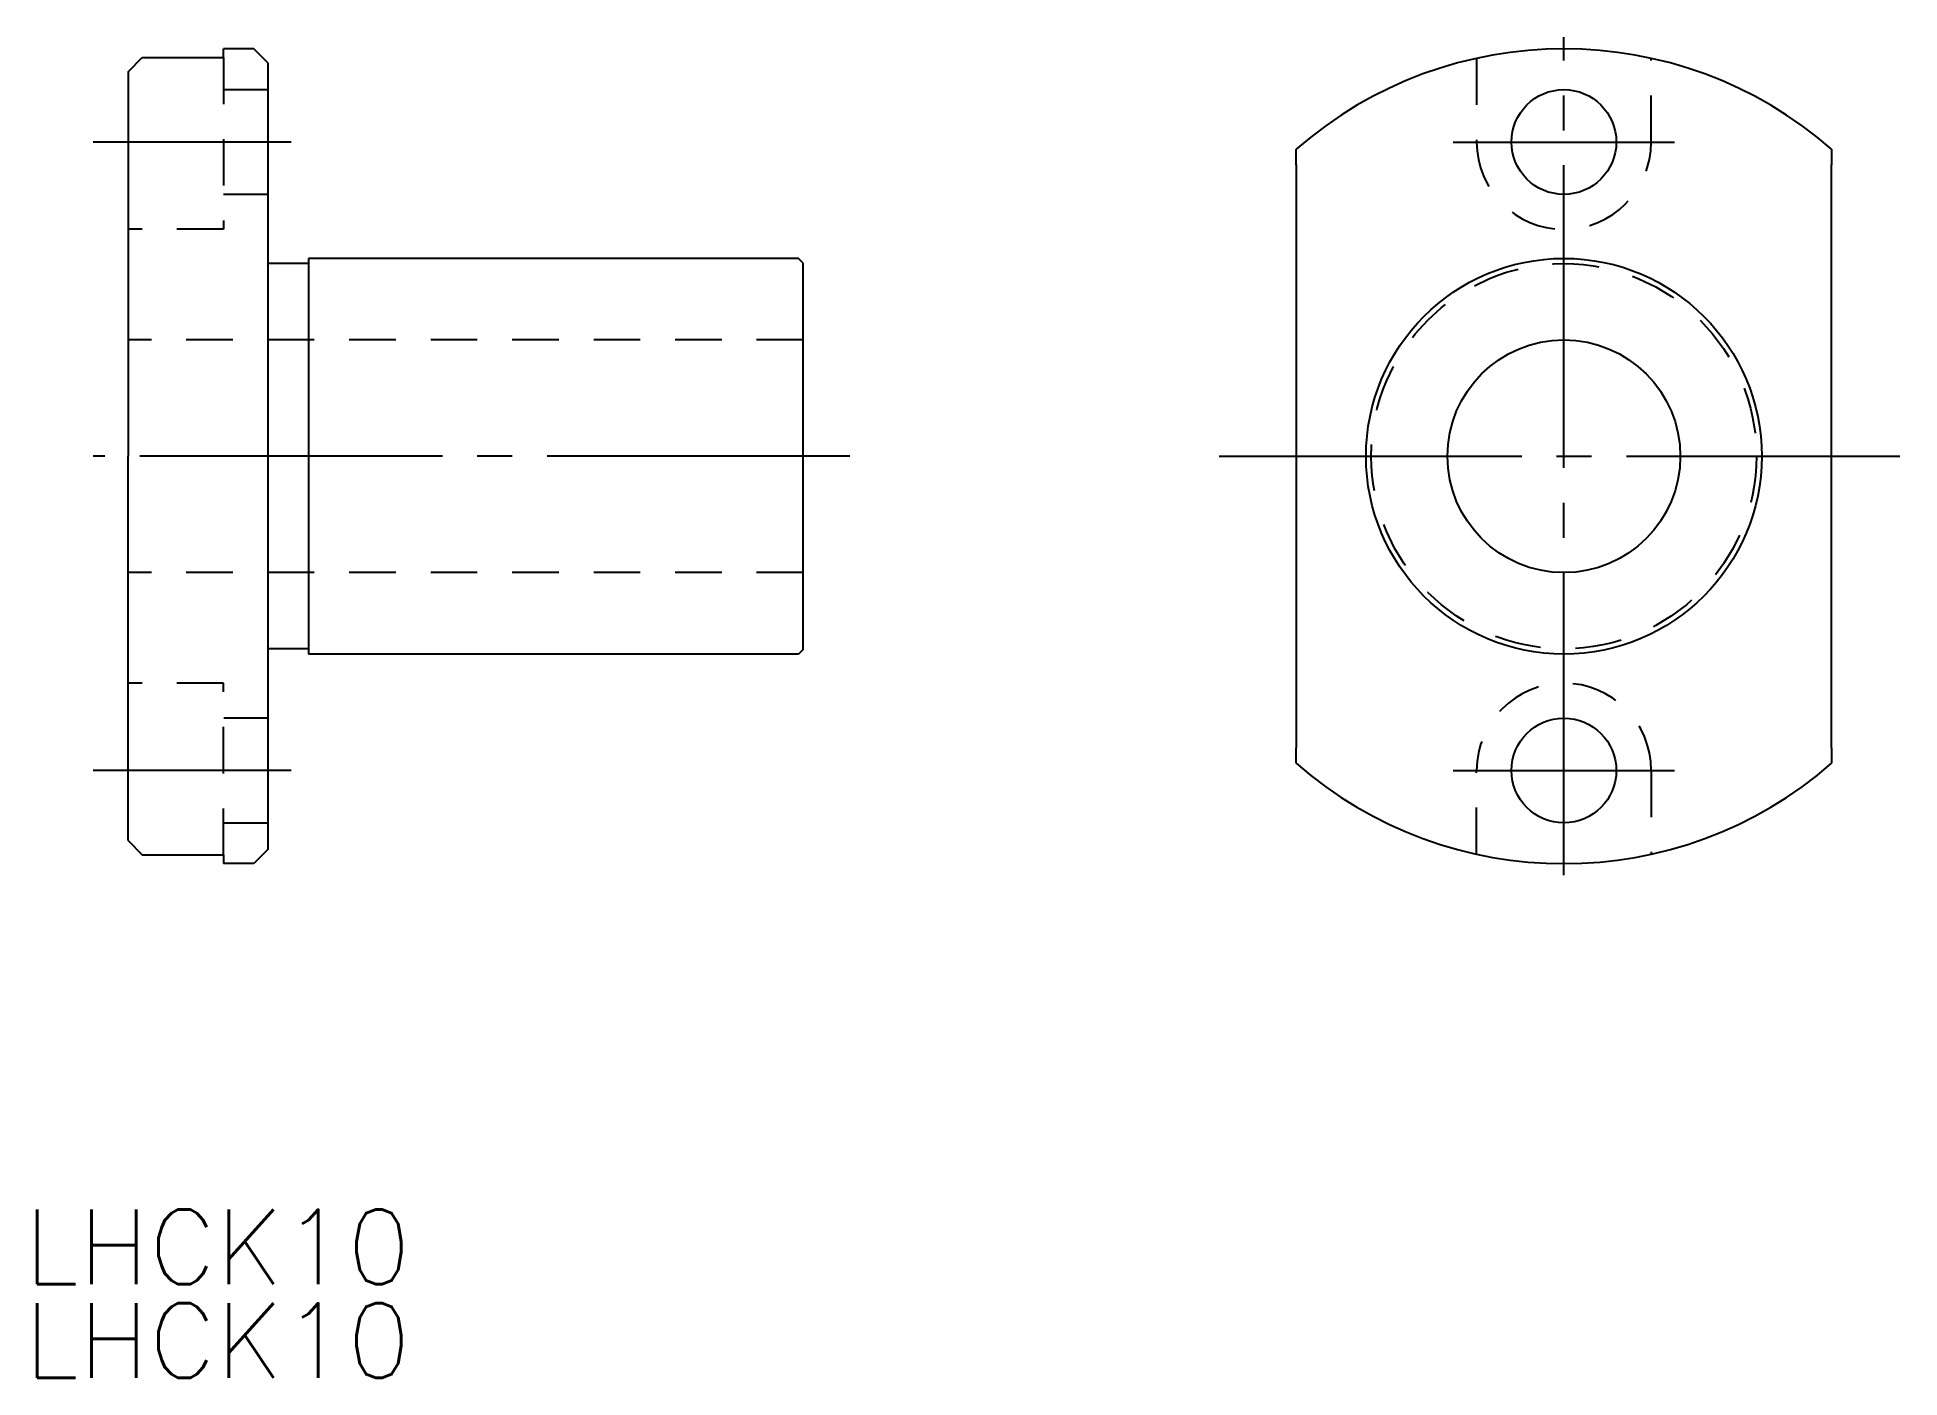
# Model space of a CAD drawing. Extents: x 115.6 to 195.6, y 115 to 172.6.
import ezdxf

# ---------------------------------------------------------------- set-up
doc = ezdxf.new("R2010")
doc.units = 0
doc.linetypes.add('CENTER', pattern=[17.5, 13, -1.5, 1.5, -1.5])
doc.linetypes.add('DASHED', pattern=[3.5, 2, -1.5])
doc.layers.get('0').update_dxf_attribs({"linetype": 'CONTINUOUS'})
doc.layers.get('DEFPOINTS').update_dxf_attribs({"linetype": 'CONTINUOUS'})
doc.layers.add('CENTER', color=1, linetype='CENTER')
doc.styles.get("Standard").update_dxf_attribs({"font": 'txt.shx', "bigfont": '@extfont2.shx'})

msp = doc.modelspace()

# ---------------------------------------------------------------- linework, layer by layer
at = {"color": 7, "linetype": 'CONTINUOUS'}
for p, q in [((124.86, 172.056), (123.56, 172.056)), ((123.56, 171.683), (123.56, 172.056)), ((125.46, 171.456), (124.86, 172.056)), ((119.46, 171.068), (120.06, 171.683)), ((120.06, 171.683), (123.56, 171.683)), ((125.46, 171.456), (125.46, 137.656)), ((119.46, 171.068), (119.46, 154.556)), ((169.637, 167.076), (169.637, 167.747)), ((192.637, 167.747), (192.637, 167.076)), ((169.637, 167.076), (169.637, 142.036)), ((192.637, 142.036), (192.637, 167.076)), ((127.21, 162.831), (125.46, 162.831)), ((148.26, 163.056), (127.21, 163.056)), ((127.21, 163.056), (127.21, 146.056)), ((148.46, 162.856), (148.26, 163.056)), ((148.46, 146.256), (148.46, 162.856)), ((119.46, 138.044), (119.46, 154.556)), ((127.21, 146.281), (125.46, 146.281)), ((148.26, 146.056), (127.21, 146.056)), ((148.46, 146.256), (148.26, 146.056)), ((169.637, 141.365), (169.637, 142.036)), ((192.637, 142.036), (192.637, 141.365)), ((119.46, 138.044), (120.06, 137.429)), ((125.46, 137.656), (124.86, 137.056)), ((120.06, 137.429), (123.56, 137.429)), ((123.56, 137.429), (123.56, 137.056)), ((124.86, 137.056), (123.56, 137.056))]:
    msp.add_line(p, q, dxfattribs=at)
at = {"color": 3, "linetype": 'DASHED'}
for p, q in [((123.56, 171.683), (123.56, 164.306)), ((177.387, 171.65), (177.387, 168.056)), ((184.887, 168.056), (184.887, 171.65)), ((123.561, 170.306), (125.461, 170.306)), ((125.47, 165.806), (123.56, 165.806)), ((123.56, 164.306), (119.46, 164.306)), ((148.46, 159.556), (119.46, 159.556)), ((148.46, 149.556), (119.46, 149.556)), ((123.56, 144.806), (119.46, 144.806)), ((123.56, 137.429), (123.56, 144.806)), ((125.47, 143.306), (123.57, 143.306)), ((177.387, 137.463), (177.387, 141.056)), ((184.887, 141.056), (184.887, 137.463)), ((123.561, 138.806), (125.461, 138.806))]:
    msp.add_line(p, q, dxfattribs=at)
at = {"color": 7, "linetype": 'CONTINUOUS'}
for centre, radius in [((181.137, 168.056), 2.25), ((181.137, 154.556), 8.5), ((181.137, 154.556), 5), ((181.137, 141.056), 2.25)]:
    msp.add_circle(centre, radius, dxfattribs=at)
at = {"color": 3, "linetype": 'DASHED'}
msp.add_circle((181.137, 154.556), 8.275, dxfattribs=at)
at = {"color": 7, "linetype": 'CONTINUOUS'}
for start, end in [(48.91767, 131.08233), (228.91767, 311.08233)]:
    msp.add_arc((181.137, 154.556), 17.5, start, end, dxfattribs=at)
at = {"color": 3, "linetype": 'DASHED'}
for centre, start, end in [((181.137, 168.056), 180, 0), ((181.137, 141.056), 0, 180)]:
    msp.add_arc(centre, 3.75, start, end, dxfattribs=at)
at = {"layer": 'CENTER', "color": 1, "linetype": 'CENTER'}
for p, q in [((181.137, 136.556), (181.137, 172.556)), ((126.46, 168.056), (117.96, 168.056)), ((176.387, 168.056), (185.887, 168.056)), ((150.46, 154.556), (117.96, 154.556)), ((166.324, 154.556), (195.563, 154.556)), ((126.46, 141.056), (117.96, 141.056)), ((176.387, 141.056), (185.887, 141.056))]:
    msp.add_line(p, q, dxfattribs=at)
at = {"layer": 'DEFPOINTS', "color": 7, "linetype": 'CONTINUOUS'}
msp.add_line((119.46, 150.657), (119.46, 150.684), dxfattribs=at)

# ---------------------------------------------------------------- texts
at = {"color": 7, "linetype": 'CONTINUOUS'}
for p in [(115.01, 118.995), (115.01, 114.97)]:
    msp.add_text('LHCK10', height=3.2, dxfattribs=at).set_placement(p)

doc.saveas('drawing.dxf')
